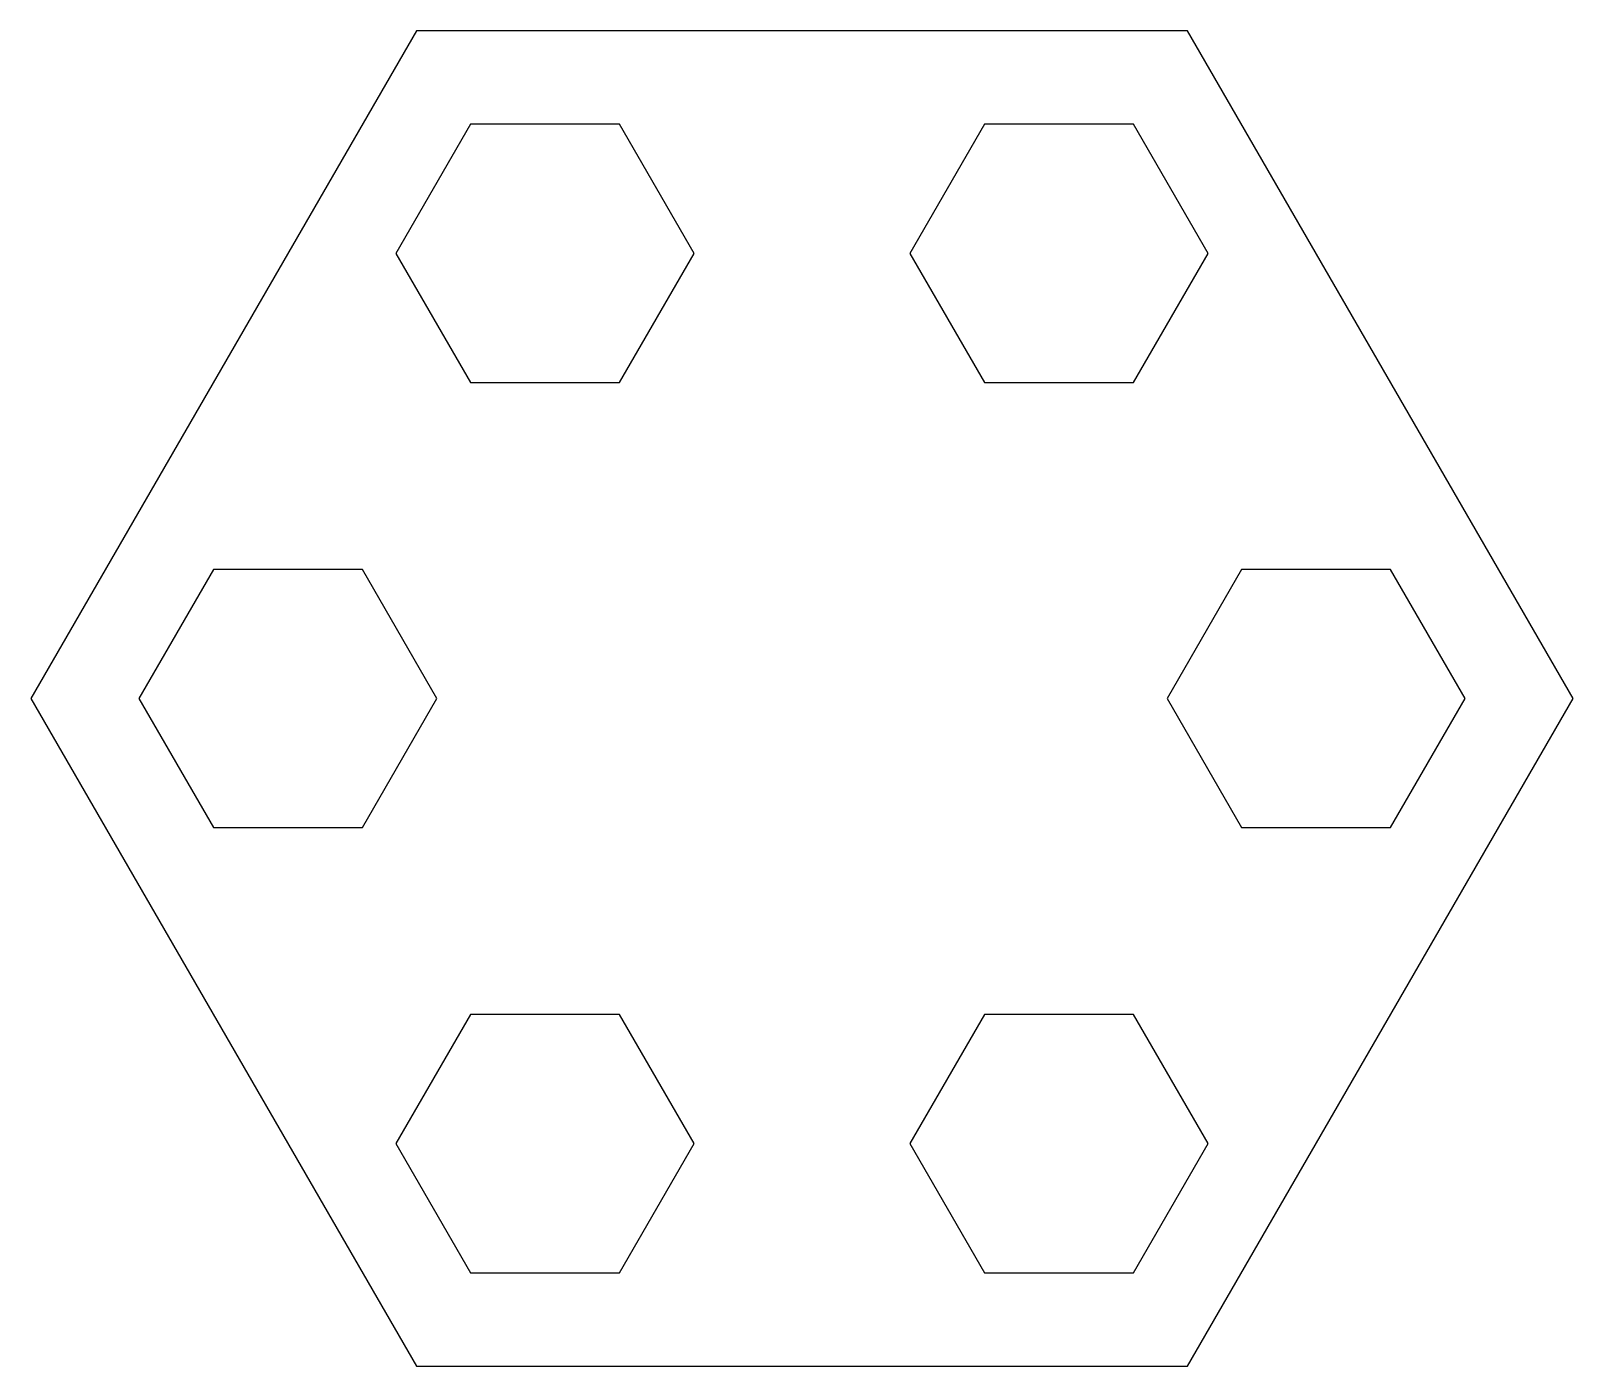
# Model space of a CAD drawing. Header units: metres. Extents: x -30 to 30, y -26 to 26.
import ezdxf

# ---------------------------------------------------------------- set-up
doc = ezdxf.new("R2010")
doc.units = ezdxf.units.M
doc.layers.add('edge', color=7, linetype='CONTINUOUS', lineweight=25, true_color=0x000000)
doc.layers.add('hexes', color=7, linetype='CONTINUOUS', lineweight=25, true_color=0x000000)

msp = doc.modelspace()

# ---------------------------------------------------------------- linework, layer by layer
at = {"layer": 'edge'}
for p, q in [((-15, 25.981), (-30, 0)), ((15, 25.981), (-15, 25.981)), ((30, 0), (15, 25.981)), ((-30, 0), (-15, -25.981)), ((15, -25.981), (30, 0)), ((-15, -25.981), (15, -25.981))]:
    msp.add_line(p, q, dxfattribs=at)
at = {"layer": 'hexes'}
for p, q in [((-12.9, 22.343), (-15.8, 17.321)), ((-7.1, 22.343), (-12.9, 22.343)), ((-4.2, 17.321), (-7.1, 22.343)), ((7.1, 22.343), (4.2, 17.321)), ((12.9, 22.343), (7.1, 22.343)), ((15.8, 17.321), (12.9, 22.343)), ((-15.8, 17.321), (-12.9, 12.298)), ((-7.1, 12.298), (-4.2, 17.321)), ((4.2, 17.321), (7.1, 12.298)), ((12.9, 12.298), (15.8, 17.321)), ((-12.9, 12.298), (-7.1, 12.298)), ((7.1, 12.298), (12.9, 12.298)), ((-22.9, 5.023), (-25.8, 0)), ((-17.1, 5.023), (-22.9, 5.023)), ((-14.2, 0), (-17.1, 5.023)), ((17.1, 5.023), (14.2, 0)), ((22.9, 5.023), (17.1, 5.023)), ((25.8, 0), (22.9, 5.023)), ((-25.8, 0), (-22.9, -5.023)), ((-17.1, -5.023), (-14.2, 0)), ((14.2, 0), (17.1, -5.023)), ((22.9, -5.023), (25.8, 0)), ((-22.9, -5.023), (-17.1, -5.023)), ((17.1, -5.023), (22.9, -5.023)), ((-12.9, -12.298), (-15.8, -17.321)), ((-7.1, -12.298), (-12.9, -12.298)), ((-4.2, -17.321), (-7.1, -12.298)), ((7.1, -12.298), (4.2, -17.321)), ((12.9, -12.298), (7.1, -12.298)), ((15.8, -17.321), (12.9, -12.298)), ((-15.8, -17.321), (-12.9, -22.343)), ((-7.1, -22.343), (-4.2, -17.321)), ((4.2, -17.321), (7.1, -22.343)), ((12.9, -22.343), (15.8, -17.321)), ((-12.9, -22.343), (-7.1, -22.343)), ((7.1, -22.343), (12.9, -22.343))]:
    msp.add_line(p, q, dxfattribs=at)

doc.saveas('drawing.dxf')
